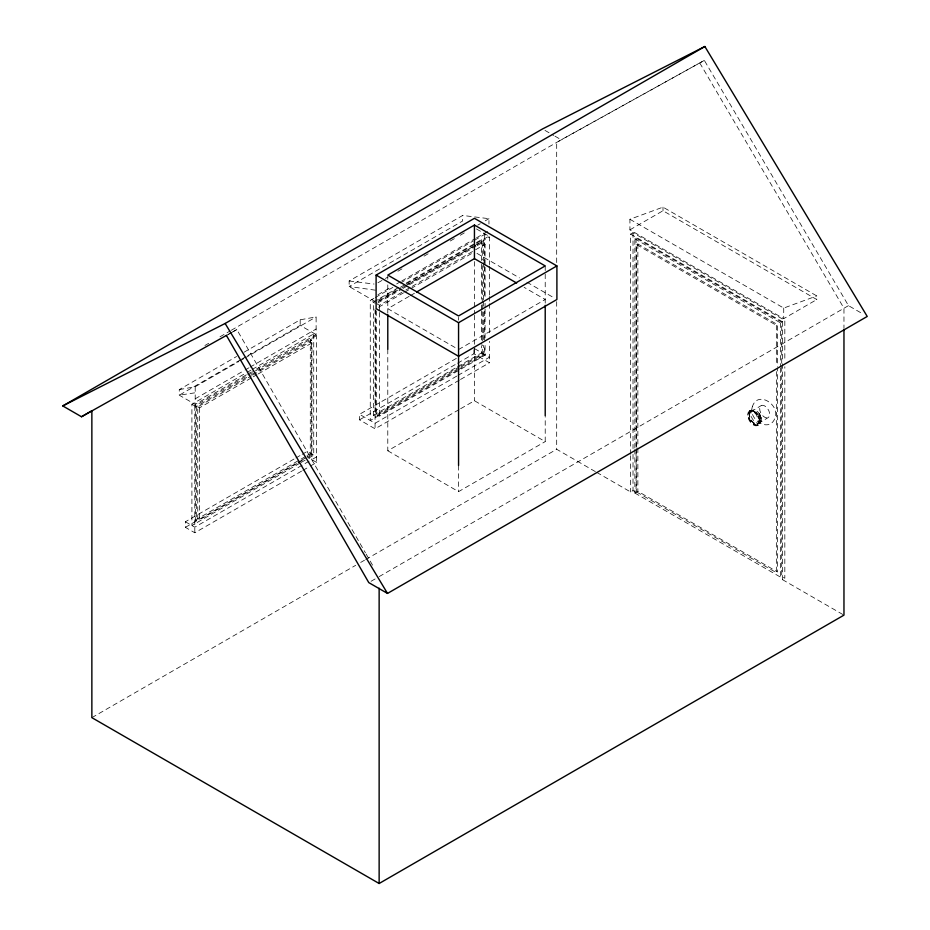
<?xml version="1.0" encoding="UTF-8"?>
<svg xmlns="http://www.w3.org/2000/svg" width="930" height="930" viewBox="0 0 930 930"><rect width="100%" height="100%" fill="white"/><g stroke="black" fill="none" stroke-linecap="round" stroke-linejoin="round"><path stroke-width="0.7" stroke-dasharray="4.65 3.49" d="M759.066 413.769C760.914 416.152 762.693 421.36 759.066 422.894C762.728 421.325 760.914 416.152 759.066 413.769L757.497 414.699C759.345 417.093 761.159 422.267 757.497 423.836L760.322 422.127M759.612 420.441L759.054 423.173L757.055 424.44A7.347 4.325 58.9 0 1 749.092 414.838A7.347 4.325 58.9 0 1 757.055 414.048L759.612 420.441L761.17 419.5M757.101 414.141A6.952 4.092 58.9 0 0 749.58 414.885A6.952 4.092 58.9 0 0 757.101 423.964L760.949 420.965M749.487 411.014C745.802 413.908 748.232 419.453 750.603 422.499A8.37 4.941 58.9 0 0 759.671 421.592A8.37 4.941 58.9 0 0 750.603 410.653L749.487 411.014L751.382 410.188A8.37 4.941 58.9 0 1 760.449 421.127A8.37 4.941 58.9 0 1 751.382 422.022C749.01 418.988 746.592 413.443 750.266 410.549M757.334 424.545L758.927 421.185L756.276 414.524A7.347 4.325 58.9 0 0 748.313 415.315A7.347 4.325 58.9 0 0 756.276 424.917C762.728 424.115 762.333 416.652 758.81 412.99A7.347 4.325 58.9 0 0 750.847 413.792A7.347 4.325 58.9 0 0 758.81 423.382L759.868 423.011M749.871 411.932L752.405 410.409M751.045 411.688L761.147 405.608M758.403 416.163L759.973 415.222M758.764 416.873L760.322 415.931M758.996 417.43L760.554 416.489M759.392 418.733L760.949 417.791M759.461 419.07L761.019 418.128M759.461 421.639L761.019 420.709M758.996 422.766L760.554 421.825M758.136 423.638L768.238 417.558A6.952 4.092 58.9 0 0 765.983 406.829A6.952 4.092 58.9 0 0 759.845 410.374A6.952 4.092 58.9 0 0 768.238 417.558M757.892 425.452L758.671 424.975M204.926 345.495L208.692 343.31M220.003 336.788L230.047 330.987M231.303 330.255L561.22 139.779L704.336 60.392L848.497 305.645L863.482 314.294M227.618 334.87L231.07 332.882M232.221 332.219L236.825 329.557L365.409 552.792M556.686 262.551L556.686 142.406L704.336 60.392M375.441 301.692L349.145 286.51L349.145 280.988L462.663 215.458L488.959 218.678L488.959 223.991M246.311 374.883L195.207 404.387L179.269 395.18L179.269 389.612L236.604 356.504M244.09 352.191L300.181 319.804L316.119 316.921L316.119 334.579L252.542 371.279M240.347 359.922L179.269 395.18L195.207 392.774M241.591 359.201L246.578 356.329M247.822 355.609L300.181 325.384L316.119 334.579M179.269 389.612L195.207 386.729L238.836 361.538M240.08 360.817L243.823 358.666M245.067 357.945L316.119 316.921M377.94 282.778L384.171 279.174M385.415 278.454L387.915 277.012M397.889 271.246L402.888 268.363M424.092 256.122L429.079 253.239M450.283 240.998L455.27 238.115M460.269 235.244L465.256 232.361M477.729 225.153L480.229 223.712M485.216 220.84L488.959 218.678M195.207 398.807L243.823 370.745M245.067 370.024L248.81 367.862M250.054 367.141L316.119 329.011M377.94 294.74L391.658 286.812M396.645 283.929L400.388 281.767M401.632 281.046L475.23 238.557M476.486 237.836L488.959 230.64M457.014 370.442L370.268 420.523L370.268 300.437L374.046 298.263M375.301 297.53L392.902 287.37M400.446 283.022L473.347 240.928M474.614 240.196L484.67 234.395L489.447 237.15L489.447 264.643M299.925 463.163L191.906 525.52L191.906 404.248L245.915 373.058M247.171 372.337L250.937 370.163M252.193 369.431L313.736 333.905L316.642 335.579L316.642 462.431L310.353 466.058M247.554 374.162L251.298 372M398.598 287.475L373.5 301.959L373.5 415.268L375.488 416.419L459.583 367.873M406.131 283.127L475.16 243.265M476.416 242.544L481.438 239.649L483.426 240.8L483.426 261.132M191.906 404.248L194.8 405.91L316.642 335.579M377.94 300.25L399.144 288.009M400.388 287.289L405.375 284.406M406.631 283.697L475.23 244.079M476.486 243.358L488.959 236.162M196.544 406.375L196.544 520.812L195.335 520.114L195.335 405.678L196.544 406.375L250.275 375.36M251.53 374.639L311.503 340.008L311.503 454.445L307.76 456.607M397.68 290.137L375.057 303.203L370.268 300.437M405.224 285.777L473.103 246.59M474.358 245.869L489.447 237.15M377.999 301.669L400.598 288.626M401.853 287.893L406.875 284.999M408.131 284.278L475.904 245.148M477.16 244.416L483.426 240.8M296.972 463.57L199.45 519.87L197.765 518.894L197.765 406.887L251.53 375.848M252.774 375.127L310.283 341.926L311.98 342.903L311.98 454.91L305.726 458.513M377.894 302.924L401.795 289.137M403.05 288.405L408.084 285.498M409.34 284.778L475.997 246.287M477.253 245.567L482.286 242.66L485.076 244.276L485.076 265.875M197.765 406.887L199.45 407.863L251.972 377.545M253.216 376.824L256.971 374.662M258.215 373.941L311.98 342.903M376.638 303.657L379.428 305.261L404.585 290.741M405.84 290.021L410.874 287.114M412.13 286.382L485.076 244.276M378.591 307.237L403.492 292.869M404.736 292.148L409.712 289.276M410.955 288.556L473.196 252.623M409.13 296.356L387.787 308.679L457.316 348.82M410.386 295.624L415.408 292.729M629.924 229.85L662.997 210.761L816.796 299.553L816.796 295.938L662.997 207.146L629.924 219.271L629.924 229.85L783.723 318.653L816.796 299.553M630.621 454.305L630.621 234.116L633.016 232.733L784.827 320.385L784.827 360.945M634.876 448.004L634.876 238.812L636.073 238.127L781.712 322.21L781.712 576.437L784.827 578.239L784.827 366.746M636.666 447.167L636.666 244.671L637.864 243.986L777.527 324.628L777.527 366.571M458.56 349.541L545.213 299.507L524.101 287.324M459.281 380.172L375.057 428.8L359.515 419.825L359.515 414.303L456.305 358.422M359.515 419.825L456.305 363.944M457.572 363.223L473.905 353.784L489.447 362.758L489.447 341.322M301.564 471.138L194.8 532.774L185.384 527.333L185.384 521.765L294.659 458.676M295.914 457.944L300.936 455.049M302.192 454.317L307.214 451.422L316.642 456.851L310.353 460.478M373.5 415.268L456.339 367.443M457.595 366.722L481.438 352.947L481.438 345.693M376.638 310.853L376.638 414.559L459.641 366.629M460.908 365.909L482.286 353.563L482.286 344.914M195.335 520.114L310.306 453.747L311.503 454.445M460.838 367.141L483.426 354.098L483.426 345.39M185.384 527.333L300.262 460.931M300.936 460.617L306.505 457.327M458.269 369.722L484.67 354.481L484.67 344.344M298.228 462.849L304.482 459.234M376.638 414.559L379.428 416.163L485.076 355.167L485.076 343.647M301.18 462.431L307.458 458.804M308.714 458.083L313.736 455.177L313.736 333.905M309.097 461.21L194.8 527.194L185.384 521.765M456.758 376.104L375.057 423.278L359.515 414.303M458.025 375.383L489.447 357.236L473.905 348.262M302.82 470.406L309.097 466.779M460.536 379.452L489.447 362.758M387.787 349.273L387.787 450.771L459.362 409.444M460.629 408.712L474.44 400.737L545.213 441.599L545.213 415.501M387.787 450.771L458.56 491.633L545.213 441.599M91.861 717.646L355.678 565.324M360.7 562.429L364.467 560.255M365.723 559.523L556.686 449.283L595.537 471.708M636.666 244.671L776.341 325.314L777.527 324.628M634.876 238.812L780.514 322.896L781.712 322.21M630.621 234.116L782.444 321.768L784.827 320.385M371.082 581.273L375.685 578.623M379.138 576.623L848.497 305.645M596.781 472.428L630.621 491.97L633.016 490.587L636.073 492.354L636.073 451.678M634.876 449.457L634.876 493.04L636.073 492.354M636.666 448.62L636.666 492.017L637.864 491.319L777.527 571.962L777.527 368.013M636.666 492.017L776.341 572.648L777.527 571.962M634.876 493.04L780.514 577.135L781.712 576.437M782.444 363.781L782.444 579.623L784.827 578.239M228.001 334.498L231.779 332.382M233.046 331.673L236.825 329.557M629.924 219.271L783.723 308.062L816.796 295.938M349.145 280.988L374.058 284.045M375.441 290.195L349.145 286.51L462.663 220.98L462.663 215.458M544.992 130.409L553.734 135.454M554.977 136.175L561.22 139.779M476.439 228.931L487.704 235.43M476.939 253.344L519.417 277.872M526.915 282.197L554.396 298.065M481.438 352.947L485.076 355.167M782.444 579.623L843.963 615.137M311.503 340.008L310.306 339.311L310.283 453.933L311.98 454.91M316.642 462.431L307.214 456.99L307.214 451.422M699.79 63.008L843.963 308.26L843.963 328.523M366.129 554.048L372.639 565.335M759.543 419.279L759.705 420.72M783.723 308.062L783.723 318.653M782.444 321.768L782.444 362.328M780.514 322.896L780.514 366.478M780.514 367.931L780.514 577.135M776.341 325.314L776.341 365.816M776.341 371.593L776.341 572.648M662.997 207.146L662.997 210.761M637.864 243.986L637.864 446.481M637.864 447.923L637.864 491.319M636.073 238.127L636.073 450.225M633.016 232.733L633.016 448.574M633.016 454.375L633.016 490.587M630.621 455.758L630.621 491.97M556.686 301.634L556.686 449.283M545.213 265.922L545.213 303.854M489.447 266.085L489.447 295.031M489.447 296.472L489.447 302.262M489.447 303.703L489.447 335.532M485.076 267.317L485.076 297.565M485.076 303.32L485.076 307.644M485.076 309.086L485.076 337.892M484.67 234.395L484.67 264.771M484.67 266.224L484.67 298.053M484.67 311.073L484.67 342.903M483.426 262.586L483.426 300.355M483.426 301.808L483.426 306.168M483.426 311.98L483.426 339.578M482.286 242.66L482.286 259.947M482.286 265.701L482.286 303.157M482.286 304.587L482.286 310.353M482.286 311.794L482.286 343.484M481.438 239.649L481.438 262.888M481.438 264.341L481.438 299.204M481.438 305.017L481.438 309.376M481.438 310.829L481.438 344.24M474.44 261.551L474.44 313.747M474.44 315.2L474.44 347.099M474.44 348.541L474.44 400.737M473.905 349.645L473.905 353.784M458.56 317.351L458.56 320.152M458.56 465.535L458.56 491.633M387.787 276.489L387.787 279.291M387.787 284.882L387.787 313.026M379.428 305.261L379.428 311.027M379.428 312.468L379.428 416.163M375.488 310.376L375.488 416.419M375.057 308.981L375.057 428.8M300.181 319.804L300.181 325.384M199.45 407.863L199.45 519.87M195.207 386.729L195.207 404.387M194.8 405.91L194.8 532.774M752.44 406.491C747.639 419.651 769.959 433.729 775.12 417.617C779.921 404.457 757.613 390.391 752.44 406.491"/><path stroke-width="1.4" d="M226.746 335.207L81.503 416.745L62.775 405.933L542.492 128.968L704.859 46.5L867.225 316.456L387.508 593.421L368.78 582.61L226.467 335.544M62.775 405.933L225.141 323.466L704.859 46.5M81.503 416.745L91.861 410.769L91.861 717.646L379.138 883.5L843.963 615.137L843.963 329.976M376.104 275.094L474.44 218.318L556.896 265.922L556.896 299.507L458.56 356.283L376.104 308.679L376.104 275.094L458.56 322.698L556.896 265.922M474.44 225.06L387.787 275.094L458.56 315.956L545.213 265.922L474.44 225.06L474.44 258.645L416.663 291.997M474.44 258.645L516.65 283.022M225.141 323.466L387.508 593.421M545.213 305.307L545.213 415.501M458.56 322.698L458.56 465.535M387.787 314.48L387.787 349.273M379.138 588.202L379.138 883.5"/></g></svg>
